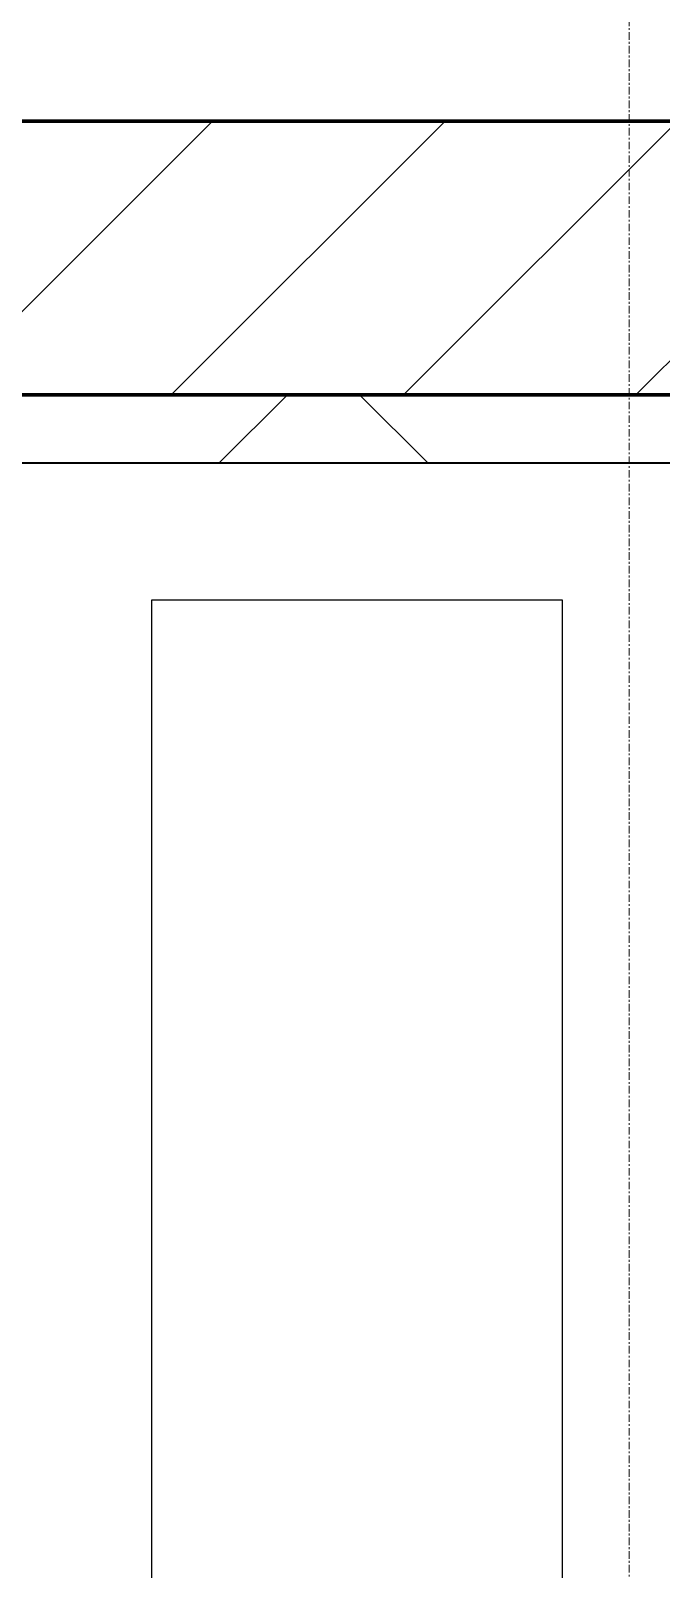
# Model space of a CAD drawing. Header units: millimetres. Extents: x -794334 to -714814, y -17806 to 22403.
# Drawn here: x -767919 to -767459, y 9086 to 10210 of the extents above; entities that cross this region are included whole.
import ezdxf
from ezdxf.xclip import XClip

# ---------------------------------------------------------------- set-up
doc = ezdxf.new("R2010")
doc.units = ezdxf.units.MM
doc.header["$XCLIPFRAME"] = 0
doc.linetypes.add('DPA_Grid _ Level 100', pattern=[10, 5.5, -1.6, 1.3, -1.6])
doc.layers.add('000 - WIPEOUT', color=250, linetype='Continuous')
doc.layers.add('A11_ALU.SOLID SHEET', color=2, linetype='Continuous')
for name, color, linetype, lineweight in [('A-GLAZ-CURT', 2, 'Continuous', 9), ('A-WALL', 5, 'Continuous', 35), ('A-WALL-FNSH', 2, 'Continuous', 35), ('A-WALL-PATT', 1, 'Continuous', 35), ('S-GRID', 251, 'Continuous', 9)]:
    doc.layers.add(name, color=color, linetype=linetype, lineweight=lineweight)

# ---------------------------------------------------------------- blocks, each defined once
blk = doc.blocks.new('*U804')
at = {"layer": 'S-GRID', "linetype": 'DPA_Grid _ Level 100'}
blk.add_line((11400, -21385.5), (11400, 16671.4), dxfattribs=at)
blk = doc.blocks.new('PPLS-PP19_Custom Tile Pattern - Custom Tile Pattern-V95-4252-01 ENLARGED CONCOURSE LEVEL - REFLECTED CEILING PLAN - SHEET 3')
at = {"layer": 'A-GLAZ-CURT'}
for p, q in [((-300, 0), (300, 0)), ((300, 0), (-300, 0)), ((196, 0), (213.3, 0)), ((213.3, 0), (196, 0)), ((230.1, 0), (300, 0)), ((-300, -50), (300, -50)), ((300, -50), (-300, -50))]:
    blk.add_line(p, q, dxfattribs=at)
for points, knots in [([(-126.5, 0), (-122.4, 0), (-108.7, 0), (-86.7, 0), (-63.4, 0), (-54.4, 0), (-48.5, 0), (-30.8, 0), (-21.5, 0), (-11, 0), (-8.7, 0)], [-5231.017328, -5231.017328, -5231.017328, -5231.017328, -4994.692869, -4542.524482, -4008.285538, -3689.699207, -3546.54457, -3315.260113, -2864.387349, -2740.056696, -2740.056696, -2740.056696, -2740.056696]), ([(9.3, 0), (9.1, 0), (7.6, 0), (2.6, 0), (-12.2, 0), (-25.6, 0), (-40, 0), (-56.2, 0), (-75.6, 0), (-94, 0), (-112, 0), (-114.9, 0), (-115.6, 0)], [-2922.926651, -2922.926651, -2922.926651, -2922.926651, -2882.788014, -2720.818881, -2518.50168, -2125.455881, -1792.521578, -1466.981642, -1208.454564, -789.402658, -501.969187, -243.577221, -243.577221, -243.577221, -243.577221]), ([(-76.5, 0), (-63.7, 0), (-41.6, 0), (-12.8, 0), (4.2, 0), (9.6, 0), (10.1, 0), (10.2, 0)], [-4749.755808, -4749.755808, -4749.755808, -4749.755808, -4065.652676, -3589.737505, -3285.047089, -3066.359526, -3044.715262, -3044.715262, -3044.715262, -3044.715262]), ([(31.2, 0), (26, 0), (12, 0), (-16.9, 0), (-47.4, 0), (-65.8, 0), (-66.4, 0), (-66.4, 0)], [-4496.803627, -4496.803627, -4496.803627, -4496.803627, -4222.080604, -3745.412743, -2981.410125, -2542.574734, -2498.224237, -2498.224237, -2498.224237, -2498.224237]), ([(76.6, 0), (74.8, 0), (67.7, 0), (53.5, 0), (37, 0), (24.1, 0), (12.8, 0), (-2.9, 0), (-20.6, 0), (-32.8, 0), (-44.9, 0), (-51.4, 0), (-51.8, 0)], [-3095.572228, -3095.572228, -3095.572228, -3095.572228, -2950.589685, -2634.532728, -2313.748533, -2106.613311, -1925.670641, -1617.263037, -1290.787923, -1039.307308, -819.71621, -644.910881, -644.910881, -644.910881, -644.910881]), ([(-36.8, 0), (-32.4, 0), (-19.2, 0), (8.8, 0), (37.6, 0), (55.7, 0), (59.1, 0)], [-6191.144455, -6191.144455, -6191.144455, -6191.144455, -5862.463379, -5340.621928, -4573.028122, -4386.919583, -4386.919583, -4386.919583, -4386.919583]), ([(-9.2, 0), (-13.4, 0), (-22.7, 0), (-34.8, 0), (-36, 0)], [-9648.32085, -9648.32085, -9648.32085, -9648.32085, -9424.652049, -9182.880979, -9182.880979, -9182.880979, -9182.880979]), ([(70.6, 0), (66.2, 0), (55.8, 0), (39.6, 0), (24.7, 0), (2.6, 0), (-17.8, 0), (-30.6, 0), (-31.8, 0), (-32, 0)], [-4647.237329, -4647.237329, -4647.237329, -4647.237329, -4326.416877, -4098.545751, -3766.694881, -3333.063701, -2994.501669, -2698.150104, -2614.070998, -2614.070998, -2614.070998, -2614.070998]), ([(-30.8, 0), (-30.7, 0), (-30, 0), (-23.5, 0), (-15.8, 0), (-15.2, 0)], [-54176.191683, -54176.191683, -54176.191683, -54176.191683, -54157.274271, -53749.15266, -53717.791567, -53717.791567, -53717.791567, -53717.791567]), ([(-30.5, 0), (-27.1, 0), (-21.2, 0), (-13.8, 0), (-9.8, 0)], [-2323.618664, -2323.618664, -2323.618664, -2323.618664, -2142.497158, -1936.348887, -1936.348887, -1936.348887, -1936.348887]), ([(-13, 0), (-14.4, 0), (-17.7, 0), (-26, 0), (-29.5, 0), (-30.2, 0)], [-55207.591944, -55207.591944, -55207.591944, -55207.591944, -54789.006179, -54461.685999, -54290.791712, -54290.791712, -54290.791712, -54290.791712]), ([(-29, 0), (-28.7, 0), (-27.4, 0), (-24.5, 0), (-22.6, 0)], [-166.548282, -166.548282, -166.548282, -166.548282, -102.06493, 0, 0, 0, 0]), ([(-8.7, 0), (-11.3, 0), (-18, 0), (-24.9, 0), (-29, 0)], [-3062.701419, -3062.701419, -3062.701419, -3062.701419, -2903.012179, -2680.714891, -2680.714891, -2680.714891, -2680.714891]), ([(-28.6, 0), (-26.9, 0), (-20.3, 0), (-11.5, 0), (2.1, 0), (13.2, 0), (21.2, 0), (24.6, 0), (24.7, 0), (24.7, 0)], [-5361.429781, -5361.429781, -5361.429781, -5361.429781, -5261.36855, -5050.479954, -4785.90057, -4596.498881, -4445.288762, -4384.376941, -4376.041937, -4376.041937, -4376.041937, -4376.041937]), ([(-22.6, 0), (-20.3, 0), (-17, 0), (-12.7, 0), (-10.9, 0), (-9.9, 0)], [-56468.192263, -56468.192263, -56468.192263, -56468.192263, -56344.022017, -56303.229861, -56238.992205, -56238.992205, -56238.992205, -56238.992205]), ([(-8.7, 0), (-4.8, 0), (11.9, 0), (42.8, 0), (88.7, 0), (120.6, 0), (138.3, 0), (138.5, 0)], [-446.928521, -446.928521, -446.928521, -446.928521, -429.606584, -390.253598, -346.313304, -291.370682, -290.5735, -290.5735, -290.5735, -290.5735]), ([(-8.7, 0), (-4.8, 0), (9.4, 0), (22.1, 0), (37.4, 0), (45.9, 0), (54.1, 0), (57.9, 0), (59.1, 0)], [-1919.081868, -1919.081868, -1919.081868, -1919.081868, -1716.209403, -1206.526904, -1089.329421, -901.315459, -753.071572, -677.72211, -677.72211, -677.72211, -677.72211]), ([(-8.7, 0), (-3.2, 0), (9.5, 0), (15, 0), (22.9, 0), (31, 0), (39, 0), (50.9, 0), (56.7, 0), (58.8, 0)], [-2739.927802, -2739.927802, -2739.927802, -2739.927802, -2439.246196, -2084.094819, -1956.422387, -1818.904206, -1645.594513, -1443.202566, -1245.480316, -1245.480316, -1245.480316, -1245.480316]), ([(30.8, 0), (29.3, 0), (20.1, 0), (7.3, 0), (-4.6, 0), (-8.7, 0)], [-10462.034656, -10462.034656, -10462.034656, -10462.034656, -10363.088938, -9884.23066, -9657.765507, -9657.765507, -9657.765507, -9657.765507]), ([(-8.3, 0), (-7.9, 0), (-7.1, 0), (-6.6, 0), (-6.4, 0)], [-56200.926196, -56200.926196, -56200.926196, -56200.926196, -56166.290093, -56124.392176, -56124.392176, -56124.392176, -56124.392176]), ([(8.3, 0), (8.2, 0), (7.2, 0), (2.1, 0), (-4.6, 0), (-8, 0)], [-3574.286521, -3574.286521, -3574.286521, -3574.286521, -3526.962355, -3285.499107, -3077.857837, -3077.857837, -3077.857837, -3077.857837]), ([(-6.5, 0), (-6.7, 0), (-7.2, 0), (-7.6, 0), (-7.8, 0)], [-56009.792147, -56009.792147, -56009.792147, -56009.792147, -55949.290093, -55895.192118, -55895.192118, -55895.192118, -55895.192118]), ([(-2.6, 0), (-2.5, 0), (-1.2, 0), (4.9, 0), (16, 0), (22.5, 0), (24.5, 0)], [-226.825321, -226.825321, -226.825321, -226.825321, -220.269177, -206.416616, -198.214427, -187.717507, -187.717507, -187.717507, -187.717507]), ([(103.1, 0), (101.1, 0), (86.3, 0), (63.3, 0), (35.8, 0), (12, 0), (3.1, 0), (-1.7, 0), (-2.3, 0)], [-375.435014, -375.435014, -375.435014, -375.435014, -369.147452, -330.153101, -307.516438, -285.83788, -246.234814, -234.646884, -234.646884, -234.646884, -234.646884]), ([(24.7, 0), (24.5, 0), (21, 0), (15.5, 0), (10.8, 0), (9.6, 0)], [-4368.572414, -4368.572414, -4368.572414, -4368.572414, -4306.476363, -4080.000647, -3772.857994, -3772.857994, -3772.857994, -3772.857994]), ([(18.2, 0), (19.1, 0), (24.3, 0), (25.7, 0), (26.1, 0)], [-5700.113719, -5700.113719, -5700.113719, -5700.113719, -5554.232259, -5302.431367, -5302.431367, -5302.431367, -5302.431367]), ([(59.1, 0), (56.9, 0), (51, 0), (43.8, 0), (29.5, 0), (20.7, 0), (18.9, 0), (18.2, 0)], [-6673.368398, -6673.368398, -6673.368398, -6673.368398, -6548.303034, -6314.283804, -6135.05769, -5972.647715, -5832.674503, -5832.674503, -5832.674503, -5832.674503]), ([(27.4, 0), (27.9, 0), (29.5, 0), (38.1, 0), (48.7, 0), (57.1, 0), (59.1, 0)], [-5037.309798, -5037.309798, -5037.309798, -5037.309798, -4887.603822, -4705.298446, -4353.683244, -4243.834594, -4243.834594, -4243.834594, -4243.834594]), ([(27.9, 0), (29.1, 0), (33.4, 0), (48.4, 0), (71.9, 0), (100.6, 0), (116.4, 0), (128.6, 0), (128.9, 0)], [-147.777612, -147.777612, -147.777612, -147.777612, -135.792042, -118.513713, -97.899267, -63.759246, -39.050993, -35.895543, -35.895543, -35.895543, -35.895543]), ([(53.2, 0), (53.1, 0), (52.2, 0), (45, 0), (36.5, 0), (30.8, 0)], [-622.740158, -622.740158, -622.740158, -622.740158, -566.066452, -360.610861, 0, 0, 0, 0]), ([(136.4, 0), (121.7, 0), (86.9, 0), (51.2, 0), (31.2, 0)], [-106.750556, -106.750556, -106.750556, -106.750556, -59.610984, 0, 0, 0, 0]), ([(126.3, 0), (119.9, 0), (102.5, 0), (76.9, 0), (57.8, 0), (46.5, 0), (41.2, 0), (36, 0), (35.5, 0), (35.5, 0)], [-432.67672, -432.67672, -432.67672, -432.67672, -401.860199, -357.622665, -341.267687, -334.000314, -326.15566, -319.318397, -317.489778, -317.489778, -317.489778, -317.489778]), ([(36.3, 0), (37.8, 0), (48.8, 0), (64.8, 0), (95.9, 0), (117.7, 0), (125.9, 0), (127.1, 0)], [-314.598523, -314.598523, -314.598523, -314.598523, -305.899624, -287.17622, -249.500363, -194.761443, -184.057946, -184.057946, -184.057946, -184.057946]), ([(59, 0), (57.7, 0), (54.4, 0), (53.7, 0), (53.6, 0)], [-996.384253, -996.384253, -996.384253, -996.384253, -891.204116, -747.28819, -747.28819, -747.28819, -747.28819]), ([(59.1, 0), (62.1, 0), (66, 0), (72.7, 0), (75.2, 0), (76, 0), (76.2, 0)], [-676.463923, -676.463923, -676.463923, -676.463923, -495.328968, -421.953223, -334.951786, -290.452333, -290.452333, -290.452333, -290.452333]), ([(59.2, 0), (64.4, 0), (73.1, 0), (84.8, 0), (86, 0), (92.5, 0), (94.3, 0)], [-4241.945093, -4241.945093, -4241.945093, -4241.945093, -3960.84581, -3759.045785, -3336.541051, -2783.776468, -2783.776468, -2783.776468, -2783.776468]), ([(59.2, 0), (64.6, 0), (73.9, 0), (82.1, 0), (83.7, 0)], [-4385.393989, -4385.393989, -4385.393989, -4385.393989, -4094.177415, -3869.465285, -3869.465285, -3869.465285, -3869.465285]), ([(61.5, 0), (61.5, 0), (61.3, 0), (60.3, 0), (59.2, 0)], [-1113.311073, -1113.311073, -1113.311073, -1113.311073, -1096.402191, -1003.876737, -1003.876737, -1003.876737, -1003.876737]), ([(59.3, 0), (59.3, 0), (60.4, 0), (61.3, 0), (61.5, 0)], [-1231.608347, -1231.608347, -1231.608347, -1231.608347, -1228.752106, -1120.932285, -1120.932285, -1120.932285, -1120.932285]), ([(114.4, 0), (114.2, 0), (112.1, 0), (105.4, 0), (92.4, 0), (85.6, 0), (74.4, 0), (65.2, 0), (60.9, 0), (60, 0)], [-8148.58938, -8148.58938, -8148.58938, -8148.58938, -8105.191388, -7723.759874, -7531.75727, -7135.649961, -6924.452779, -6738.82075, -6690.420754, -6690.420754, -6690.420754, -6690.420754]), ([(76.2, 0), (75.6, 0), (73.6, 0), (71, 0), (70.6, 0)], [-193.634889, -193.634889, -193.634889, -193.634889, -31.537676, 0, 0, 0, 0]), ([(94.4, 0), (94.4, 0), (94.6, 0), (99.1, 0), (109, 0), (117.5, 0), (123.7, 0), (126, 0)], [-2348.345796, -2348.345796, -2348.345796, -2348.345796, -2310.419338, -2233.599744, -2052.234781, -1843.028543, -1723.290194, -1723.290194, -1723.290194, -1723.290194]), ([(126.9, 0), (126.8, 0), (124.1, 0), (122.4, 0), (115, 0), (108, 0), (103.1, 0)], [-31.951916, -31.951916, -31.951916, -31.951916, -31.430235, -22.807238, -15.488593, 0, 0, 0, 0]), ([(157.9, 0), (156.8, 0), (151.7, 0), (143.3, 0), (134, 0), (126.2, 0), (118.6, 0), (114.2, 0), (112, 0), (105.7, 0), (105.2, 0), (105.2, 0)], [-10292.955006, -10292.955006, -10292.955006, -10292.955006, -10098.273015, -9847.788484, -9677.714971, -9567.007022, -9453.21225, -9220.200448, -9012.77275, -8966.157302, -8929.495943, -8929.495943, -8929.495943, -8929.495943]), ([(105.3, 0), (105.5, 0), (111, 0), (112.7, 0), (113.6, 0)], [-8920.561005, -8920.561005, -8920.561005, -8920.561005, -8814.835624, -8577.462505, -8577.462505, -8577.462505, -8577.462505]), ([(168.4, 0), (167.7, 0), (162.5, 0), (150.5, 0), (132.2, 0), (127, 0)], [-543.375029, -543.375029, -543.375029, -543.375029, -530.793311, -458.593899, -433.765493, -433.765493, -433.765493, -433.765493]), ([(127, 0), (130.4, 0), (142.4, 0), (163.3, 0), (185.2, 0), (193.6, 0), (194.7, 0), (194.8, 0)], [-1706.347228, -1706.347228, -1706.347228, -1706.347228, -1530.39897, -1095.004608, -529.74427, -295.064701, -265.121568, -265.121568, -265.121568, -265.121568]), ([(128.6, 0), (128.8, 0), (130.2, 0), (139.3, 0), (152.7, 0), (161.2, 0), (162.2, 0), (162.8, 0)], [-633.326174, -633.326174, -633.326174, -633.326174, -627.736123, -618.981161, -602.094757, -592.980799, -581.414464, -581.414464, -581.414464, -581.414464]), ([(137.1, 0), (136, 0), (133.6, 0), (129.9, 0), (129.1, 0)], [-670.405967, -670.405967, -670.405967, -670.405967, -651.020627, -640.742133, -640.742133, -640.742133, -640.742133]), ([(193.8, 0), (193.3, 0), (190.1, 0), (183.1, 0), (171, 0), (161.9, 0), (161.3, 0), (158.4, 0), (157.9, 0), (157.8, 0)], [-11665.349007, -11665.349007, -11665.349007, -11665.349007, -11565.880756, -11105.624034, -10839.086983, -10768.332124, -10666.779182, -10580.760289, -10550.278881, -10550.278881, -10550.278881, -10550.278881]), ([(300, 0), (286.5, 0), (254.2, 0), (207.1, 0), (177.4, 0), (159.3, 0), (158.3, 0), (158.3, 0)], [-285.253232, -285.253232, -285.253232, -285.253232, -244.693688, -187.987675, -143.776725, -129.632772, -123.352749, -123.352749, -123.352749, -123.352749]), ([(159.1, 0), (159.1, 0), (160.8, 0), (165.2, 0), (174.2, 0), (186, 0), (208.8, 0), (219.4, 0), (230.1, 0)], [-115.643202, -115.643202, -115.643202, -115.643202, -114.681583, -87.660824, -65.295536, -41.623857, -24.459831, 0, 0, 0, 0]), ([(162.8, 0), (165.4, 0), (170.9, 0), (172.6, 0), (172.6, 0)], [-111.264224, -111.264224, -111.264224, -111.264224, -56.742688, -19.085662, -19.085662, -19.085662, -19.085662]), ([(247.1, 0), (246.8, 0), (245, 0), (238.3, 0), (226.6, 0), (221.1, 0), (200.3, 0), (183, 0), (174.3, 0), (169.7, 0), (169, 0)], [-9649.085549, -9649.085549, -9649.085549, -9649.085549, -9581.591397, -9406.094246, -9221.510254, -9016.44624, -8717.832359, -8253.978395, -8152.463617, -8069.855175, -8069.855175, -8069.855175, -8069.855175]), ([(194.3, 0), (191.9, 0), (183.6, 0), (175.3, 0), (169.5, 0)], [-171.028136, -171.028136, -171.028136, -171.028136, -162.427601, -142.916156, -142.916156, -142.916156, -142.916156]), ([(171.5, 0), (176.5, 0), (188.2, 0), (193.9, 0), (195.1, 0)], [-7971.819559, -7971.819559, -7971.819559, -7971.819559, -7784.112253, -7717.350554, -7717.350554, -7717.350554, -7717.350554]), ([(172.1, 0), (177.7, 0), (185.2, 0), (193, 0), (194.9, 0)], [-255.364076, -255.364076, -255.364076, -255.364076, -237.955587, -232.017831, -232.017831, -232.017831, -232.017831]), ([(215.2, 0), (214.6, 0), (210.5, 0), (205.5, 0), (198.5, 0), (194.9, 0)], [-203.825446, -203.825446, -203.825446, -203.825446, -198.527383, -184.406837, -171.707774, -171.707774, -171.707774, -171.707774]), ([(195, 0), (197.5, 0), (202.4, 0), (207.5, 0), (214, 0), (215.1, 0)], [-231.937426, -231.937426, -231.937426, -231.937426, -223.92608, -215.862851, -208.75215, -208.75215, -208.75215, -208.75215]), ([(195.7, 0), (197.4, 0), (202.5, 0), (208.8, 0), (213.9, 0), (242, 0), (266.7, 0), (281.7, 0), (291.7, 0), (296.5, 0), (297.9, 0), (298.1, 0)], [-7707.76565, -7707.76565, -7707.76565, -7707.76565, -7606.717214, -7289.299508, -7042.621073, -6582.165592, -6068.460911, -5766.029927, -5566.724884, -5280.360606, -5199.253518, -5199.253518, -5199.253518, -5199.253518]), ([(300, 0), (288.2, 0), (262, 0), (230.4, 0), (219.9, 0), (219, 0)], [-12528.858583, -12528.858583, -12528.858583, -12528.858583, -11905.454923, -11162.864862, -10856.732305, -10856.732305, -10856.732305, -10856.732305]), ([(219.9, 0), (220.9, 0), (227.8, 0), (242.1, 0), (246.5, 0), (247, 0)], [-10670.940496, -10670.940496, -10670.940496, -10670.940496, -10511.382485, -9925.173265, -9834.877357, -9834.877357, -9834.877357, -9834.877357]), ([(284.8, 0), (284.8, 0), (285.1, 0), (287.5, 0), (293.6, 0), (297.8, 0), (300, 0)], [-4110.630118, -4110.630118, -4110.630118, -4110.630118, -4053.389046, -3959.664717, -3862.421465, -3746.95702, -3746.95702, -3746.95702, -3746.95702]), ([(297.4, 0), (295.8, 0), (291.6, 0), (285.4, 0), (284.9, 0)], [-4803.172655, -4803.172655, -4803.172655, -4803.172655, -4358.271401, -4143.037883, -4143.037883, -4143.037883, -4143.037883])]:
    blk.add_open_spline(points, degree=3, knots=knots, dxfattribs=at)
for points in [[(-15.2, 0), (-14.2, 0), (-11.9, 0), (-8.8, 0)], [(24.5, 0), (25.2, 0), (25.7, 0), (26, 0)], [(80.3, 0), (79.6, 0), (78.3, 0), (76.6, 0)], [(84.1, 0), (83.5, 0), (82.4, 0), (81.7, 0)], [(129, 0), (129, 0), (128, 0), (127.1, 0)], [(127.8, 0), (130.9, 0), (133.1, 0), (134.6, 0)], [(168.7, 0), (168.7, 0), (169.8, 0), (171.5, 0)]]:
    blk.add_open_spline(points, degree=3, dxfattribs=at)
blk = doc.blocks.new('PPLS-PP19_Custom Tile Pattern - Custom Tile Pattern-V96-4252-01 ENLARGED CONCOURSE LEVEL - REFLECTED CEILING PLAN - SHEET 3')
at = {"layer": 'A-GLAZ-CURT'}
for p, q in [((-300, 0), (300, 0)), ((300, 0), (-300, 0)), ((-293.1, 0), (-275.8, 0)), ((-275.8, 0), (-293.1, 0)), ((-222.3, 0), (-205, 0)), ((-205, 0), (-222.3, 0)), ((-300, -50), (300, -50)), ((300, -50), (-300, -50))]:
    blk.add_line(p, q, dxfattribs=at)
at = {"layer": 'A-GLAZ-CURT', "flags": 128}
for points in [[(-300, 0), (-291.6, 0), (-283.3, 0), (-275.2, 0), (-267.3, 0), (-259.5, 0), (-251.8, 0), (-244.2, 0), (-236.7, 0), (-229.4, 0), (-222.1, 0), (-214.8, 0), (-207.7, 0), (-201.5, 0)], [(-202.6, 0), (-209, 0), (-215.7, 0), (-222.6, 0), (-229.7, 0), (-237, 0), (-244.4, 0), (-252, 0), (-259.7, 0), (-267.5, 0), (-275.5, 0), (-283.6, 0), (-291.7, 0), (-300, 0)], [(-134.2, 0), (-140, 0), (-145.5, 0), (-150.6, 0), (-155.5, 0), (-160.3, 0), (-164.9, 0), (-169.6, 0), (-174.5, 0), (-179.5, 0), (-184.8, 0), (-190.4, 0), (-196.4, 0), (-201.5, 0)], [(-200.8, 0), (-194, 0), (-187.5, 0), (-181.4, 0), (-175.6, 0), (-170.3, 0), (-165.6, 0), (-162, 0), (-159.5, 0), (-157.5, 0), (-154.5, 0), (-149.4, 0), (-141.8, 0), (-133.5, 0)]]:
    blk.add_lwpolyline(points, dxfattribs=at)
at = {"layer": 'A-GLAZ-CURT'}
for points, knots in [([(-300, 0), (-284.7, 0), (-248.2, 0), (-217.8, 0), (-201.5, 0)], [-5323.127839, -5323.127839, -5323.127839, -5323.127839, -4502.809032, -3335.36415, -3335.36415, -3335.36415, -3335.36415]), ([(-72.9, 0), (-75.5, 0), (-91.4, 0), (-134.1, 0), (-202.7, 0), (-262.6, 0), (-294.5, 0), (-300, 0)], [-19442.345229, -19442.345229, -19442.345229, -19442.345229, -18935.241197, -17136.203329, -15131.813646, -13729.592194, -13439.944408, -13439.944408, -13439.944408, -13439.944408]), ([(-202, 0), (-203.2, 0), (-215.2, 0), (-232, 0), (-255.2, 0), (-262.6, 0), (-264.9, 0), (-265.4, 0)], [-1461.041718, -1461.041718, -1461.041718, -1461.041718, -1400.429864, -858.079193, -543.655514, -208.940337, 0, 0, 0, 0]), ([(-258.6, 0), (-257.9, 0), (-254.3, 0), (-241.2, 0), (-226, 0), (-213.1, 0), (-205.9, 0), (-202.5, 0), (-202.1, 0)], [-5722.54675, -5722.54675, -5722.54675, -5722.54675, -5657.471696, -5413.335975, -5017.494783, -4832.723979, -4666.091899, -4647.168838, -4647.168838, -4647.168838, -4647.168838]), ([(-201.5, 0), (-208.5, 0), (-218.1, 0), (-231.3, 0), (-233.5, 0), (-234, 0)], [-1351.381738, -1351.381738, -1351.381738, -1351.381738, -978.033455, -846.069444, -682.911962, -682.911962, -682.911962, -682.911962]), ([(-233.5, 0), (-233.4, 0), (-232.4, 0), (-230.7, 0), (-225.3, 0), (-223.6, 0)], [-455.274641, -455.274641, -455.274641, -455.274641, -440.605512, -119.536984, 0, 0, 0, 0]), ([(-223.6, 0), (-219.4, 0), (-206.2, 0), (-188.6, 0), (-169, 0), (-152.1, 0), (-136.8, 0), (-127.3, 0), (-124.2, 0), (-123.4, 0), (-123.3, 0)], [-5463.295695, -5463.295695, -5463.295695, -5463.295695, -5161.076232, -4739.070012, -4465.409639, -4149.119819, -3839.893365, -3647.167523, -3488.92562, -3439.852845, -3439.852845, -3439.852845, -3439.852845]), ([(-201.5, 0), (-196.2, 0), (-185.3, 0), (-171.8, 0), (-158.7, 0), (-157.2, 0)], [-4635.020761, -4635.020761, -4635.020761, -4635.020761, -4349.945572, -4000.813434, -3840.635403, -3840.635403, -3840.635403, -3840.635403]), ([(-137.9, 0), (-140.6, 0), (-147.7, 0), (-147.7, 0), (-158.7, 0), (-174, 0), (-184.6, 0), (-195.8, 0), (-201.5, 0)], [-3187.727384, -3187.727384, -3187.727384, -3187.727384, -2919.378265, -2477.344047, -2237.412286, -2029.680487, -1755.085331, -1469.265091, -1469.265091, -1469.265091, -1469.265091]), ([(-201.1, 0), (-192.4, 0), (-161.6, 0), (-130, 0), (-110.8, 0), (-99.5, 0), (-91.5, 0)], [-3326.954899, -3326.954899, -3326.954899, -3326.954899, -2700.551212, -1002.059161, -460.363443, 0, 0, 0, 0]), ([(-133.8, 0), (-135.5, 0), (-137.8, 0), (-149.3, 0), (-162, 0), (-177.9, 0), (-192.1, 0), (-199.6, 0), (-200.7, 0)], [-2731.647847, -2731.647847, -2731.647847, -2731.647847, -2418.507304, -2308.929706, -2113.765672, -1763.376603, -1422.553702, -1365.823924, -1365.823924, -1365.823924, -1365.823924])]:
    blk.add_open_spline(points, degree=3, knots=knots, dxfattribs=at)
blk = doc.blocks.new('*U1029')
at = {"layer": 'A-GLAZ-CURT', "rotation": 180}
for name, p in [('PPLS-PP19_Custom Tile Pattern - Custom Tile Pattern-V96-4252-01 ENLARGED CONCOURSE LEVEL - REFLECTED CEILING PLAN - SHEET 3', (10800, 6315)), ('PPLS-PP19_Custom Tile Pattern - Custom Tile Pattern-V95-4252-01 ENLARGED CONCOURSE LEVEL - REFLECTED CEILING PLAN - SHEET 3', (11400, 6315))]:
    blk.add_blockref(name, p, dxfattribs=at)
blk = doc.blocks.new('*U1254')
at = {"color": 3}
blk.add_wipeout([(-737.5, 350), (737.5, 350), (737.5, 50), (-737.5, 50)], dxfattribs=at).dxf.layer = '000 - WIPEOUT'
at = {"layer": 'A11_ALU.SOLID SHEET', "color": 0, "linetype": 'ByBlock'}
blk.add_lwpolyline([(-737.5, 50), (737.5, 50), (737.5, 350), (-737.5, 350)], close=True, dxfattribs=at)
blk = doc.blocks.new('*U1630')
blk.add_lwpolyline([(-4139.5, 6315), (-75674.9, 6315), (-75674.9, 550), (-4139.5, 550)], close=True)
at = {"layer": 'A11_ALU.SOLID SHEET', "color": 0, "linetype": 'ByBlock', "rotation": 90}
blk.add_blockref('*U1254', (-22800, 5477.5), dxfattribs=at)

msp = doc.modelspace()

# ---------------------------------------------------------------- block references
at = {"layer": 'A11_ALU.SOLID SHEET'}
ref = msp.add_blockref('*U1630', (-744681.2, 3579), dxfattribs=at)
XClip(ref).set_block_clipping_path([(-45802.4668593339, -9620.0029952967), (23702.8690583039, 10334.9999958097)])

# ---------------------------------------------------------------- next in the draw order: hatches: boundary and pattern name
at = {"layer": 'A-WALL-PATT', "lineweight": 9}
h = msp.add_hatch(dxfattribs=at)
h.set_pattern_fill('FP_2', color=256, style=0, pattern_type=2)
h.set_pattern_definition([(45, (0, 0), (-84.852814, 84.852814), [])])
h.paths.add_polyline_path([(-745742.2, 9944), (-745742.2, 10144), (-783082.2, 10144), (-783082.2, 9944), (-747042.9, 9944)])
h = msp.add_hatch(dxfattribs=at)
h.set_pattern_fill('FP_5', color=256, style=0, pattern_type=2)
h.set_pattern_definition([(45, (0, 0), (-212.13203, 212.13203), []), (135, (0, 0), (-212.13203, -212.13203), [])])
h.paths.add_polyline_path([(-748821.9, 9894), (-748821.9, 9944), (-783057.4, 9944), (-783057.4, 9894), (-749214.9, 9894)])

# ---------------------------------------------------------------- next in the draw order: linework, layer by layer
at = {"layer": 'A-WALL', "color": 7, "lineweight": 70}
for p, q in [((-783082.2, 10144), (-745742.2, 10144)), ((-783057.4, 9944), (-748821.9, 9944)), ((-748821.9, 9944), (-783057.4, 9944))]:
    msp.add_line(p, q, dxfattribs=at)
at = {"layer": 'A-WALL-FNSH', "color": 250}
msp.add_line((-748821.9, 9894), (-783057.4, 9894), dxfattribs=at)

# ---------------------------------------------------------------- next in the draw order: block references
for name in ['*U804', '*U1029']:
    msp.add_blockref(name, (-778882.4, 3579))

doc.saveas('drawing.dxf')
